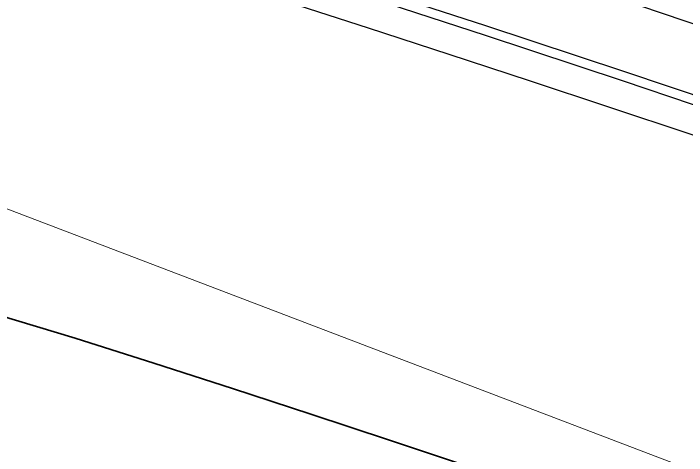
# Model space of a CAD drawing. Header units: feet. Extents: x 6430745 to 6432191, y 1887663 to 1888575.
# Drawn here: x 6430924.94 to 6430968.39, y 1888287.01 to 1888315.56 of the extents above; entities that cross this region are included whole.
import ezdxf
from ezdxf.lldxf.tags import DXFTag

# ---------------------------------------------------------------- set-up
doc = ezdxf.new("R2010")
doc.units = ezdxf.units.FT
doc.header["$MEASUREMENT"] = 0
for name, color, linetype, lineweight in [('VF-FENC-LINE-', 253, 'FENCE', 25), ('VF-PVMT-EDGE-LINE-', 253, 'EDGEOFPAVEMENT', 35), ('VF-STRM-GEOP-LINE-QLB-', 253, 'STORMDRAIN', 15), ('VF-TOPO-CONC-GTFL-LINE-', 253, 'Continuous', 25), ('VF-TOPO-CONC-LIPG-LINE-', 253, 'Continuous', 25), ('VF-TOPO-CONC-TBCB-LINE-', 253, 'Continuous', 25)]:
    doc.layers.add(name, color=color, linetype=linetype, lineweight=lineweight)
doc.styles.get("Standard").update_dxf_attribs({"font": 'arial.ttf'})
tags = doc.linetypes.add('EDGEOFPAVEMENT', pattern='A,1,-0.03,["EP",Standard,S=0.08,R=0,X=0,Y=-0.04],-0.16,1', length=2.19).pattern_tags.tags
tags[6] = DXFTag(74, 10)
tags = doc.linetypes.add('FENCE', pattern='A,0.5,-0.03,["X",Standard,S=0.08,R=0,X=0,Y=-0.04],-0.08,0.5', length=1.11).pattern_tags.tags
tags[6] = DXFTag(74, 10)
tags = doc.linetypes.add('STORMDRAIN', pattern='A,1,-0.03,["SD",Standard,S=0.08,R=0,X=0,Y=-0.04],-0.16,1', length=2.19).pattern_tags.tags
tags[6] = DXFTag(74, 10)

msp = doc.modelspace()

# ---------------------------------------------------------------- linework, layer by layer
at = {"layer": 'VF-FENC-LINE-', "ltscale": 0.6, "flags": 128}
msp.add_lwpolyline([(6431098.74, 1888266.42), (6431028.77, 1888293.24), (6431019.884, 1888296.583), (6431010.981, 1888299.885), (6431002.063, 1888303.144), (6430993.13, 1888306.36), (6430987.296, 1888308.436), (6430981.457, 1888310.497), (6430975.611, 1888312.54), (6430969.759, 1888314.564), (6430963.901, 1888316.569), (6430958.035, 1888318.552), (6430952.161, 1888320.513), (6430946.28, 1888322.45), (6430940.984, 1888324.17), (6430935.681, 1888325.871), (6430930.372, 1888327.551), (6430925.057, 1888329.213), (6430919.736, 1888330.856), (6430914.409, 1888332.482), (6430909.077, 1888334.09), (6430903.74, 1888335.681), (6430898.398, 1888337.256), (6430893.052, 1888338.816), (6430887.701, 1888340.361), (6430882.346, 1888341.891), (6430876.987, 1888343.408), (6430871.625, 1888344.911), (6430860.89, 1888347.88), (6430854.257, 1888349.686), (6430847.617, 1888351.468), (6430840.971, 1888353.228), (6430834.319, 1888354.965), (6430827.662, 1888356.681), (6430821, 1888358.377), (6430814.332, 1888360.053), (6430807.66, 1888361.71), (6430800.119, 1888363.558), (6430792.572, 1888365.38), (6430785.018, 1888367.177), (6430777.458, 1888368.947), (6430769.892, 1888370.692), (6430762.321, 1888372.411), (6430754.743, 1888374.103), (6430747.16, 1888375.77)], dxfattribs=at)
at = {"layer": 'VF-PVMT-EDGE-LINE-', "flags": 128}
msp.add_lwpolyline([(6430994.23, 1888275.7), (6430993.41, 1888273.49), (6430969.46, 1888281.28), (6430964.393, 1888282.944), (6430959.331, 1888284.624), (6430949.211, 1888287.996), (6430944.148, 1888289.673), (6430939.081, 1888291.335), (6430934.005, 1888292.973), (6430928.92, 1888294.58), (6430926.421, 1888295.349), (6430923.917, 1888296.099), (6430918.895, 1888297.557), (6430908.828, 1888300.395), (6430903.798, 1888301.826), (6430901.287, 1888302.555), (6430898.781, 1888303.298), (6430896.28, 1888304.058), (6430893.786, 1888304.838), (6430891.299, 1888305.641), (6430888.82, 1888306.47), (6430887.453, 1888306.948), (6430886.092, 1888307.441), (6430883.375, 1888308.447), (6430882.015, 1888308.944), (6430880.651, 1888309.429), (6430879.28, 1888309.893), (6430877.9, 1888310.33), (6430876.917, 1888310.62), (6430875.93, 1888310.897), (6430873.948, 1888311.423), (6430871.962, 1888311.936), (6430869.98, 1888312.46), (6430866.174, 1888313.513), (6430862.375, 1888314.591), (6430854.789, 1888316.79), (6430847.203, 1888318.992), (6430843.405, 1888320.073), (6430839.6, 1888321.13), (6430833.927, 1888322.67), (6430828.248, 1888324.187), (6430822.562, 1888325.68), (6430816.87, 1888327.151), (6430811.172, 1888328.599), (6430805.468, 1888330.023), (6430799.758, 1888331.425), (6430794.043, 1888332.803), (6430788.321, 1888334.158), (6430782.595, 1888335.49), (6430776.863, 1888336.798), (6430771.126, 1888338.083), (6430765.384, 1888339.345), (6430759.637, 1888340.583), (6430753.886, 1888341.798), (6430748.13, 1888342.99)], dxfattribs=at)
at = {"layer": 'VF-STRM-GEOP-LINE-QLB-', "elevation": 693.47, "flags": 128}
msp.add_lwpolyline([(6431816.577, 1887729.251), (6431666.23, 1887877.38), (6431435.57, 1888060.16), (6431170.99, 1888208.91), (6430892.92, 1888314.99)], dxfattribs=at)
at = {"layer": 'VF-TOPO-CONC-GTFL-LINE-', "flags": 128}
msp.add_lwpolyline([(6431008.2, 1888295.93), (6430999.477, 1888299.054), (6430990.739, 1888302.137), (6430981.986, 1888305.179), (6430973.22, 1888308.18), (6430964.319, 1888311.182), (6430955.404, 1888314.143), (6430946.474, 1888317.059), (6430937.53, 1888319.93), (6430931.886, 1888321.714), (6430926.235, 1888323.478), (6430920.578, 1888325.223)], dxfattribs=at)
at = {"layer": 'VF-TOPO-CONC-LIPG-LINE-', "flags": 128}
msp.add_lwpolyline([(6431017.51, 1888290.57), (6431012.71, 1888292.326), (6431007.906, 1888294.069), (6431003.096, 1888295.798), (6430998.282, 1888297.515), (6430993.464, 1888299.218), (6430988.64, 1888300.909), (6430983.812, 1888302.586), (6430978.98, 1888304.25), (6430973.806, 1888306.015), (6430968.627, 1888307.764), (6430963.443, 1888309.498), (6430958.254, 1888311.217), (6430953.059, 1888312.921), (6430947.861, 1888314.611), (6430942.657, 1888316.287), (6430937.45, 1888317.95), (6430931.736, 1888319.757), (6430926.016, 1888321.547), (6430920.292, 1888323.32)], dxfattribs=at)
at = {"layer": 'VF-TOPO-CONC-TBCB-LINE-', "flags": 128}
msp.add_lwpolyline([(6431004, 1888298.08), (6430996.33, 1888300.811), (6430988.648, 1888303.51), (6430980.954, 1888306.176), (6430973.25, 1888308.81), (6430964.351, 1888311.807), (6430955.438, 1888314.76), (6430946.511, 1888317.671), (6430937.57, 1888320.54), (6430931.98, 1888322.311), (6430926.385, 1888324.066), (6430920.785, 1888325.804)], dxfattribs=at)

doc.saveas('drawing.dxf')
